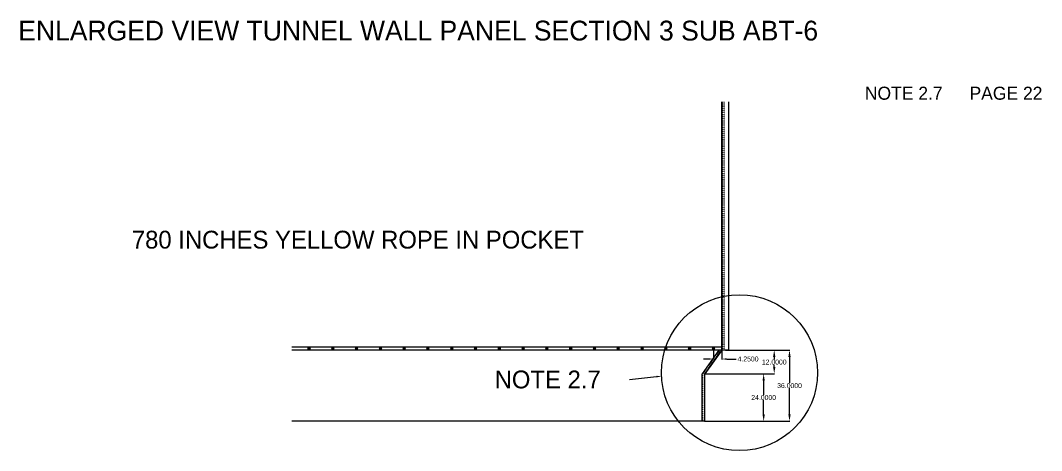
# Model space of a CAD drawing. Header units: inches. Extents: x -1914 to 19746, y -1697 to -663.
# Drawn here: x 6358 to 6873, y -1262 to -1044 of the extents above; entities that cross this region are included whole.
import ezdxf

# ---------------------------------------------------------------- set-up
doc = ezdxf.new("R2010")
doc.units = ezdxf.units.IN
doc.header["$MEASUREMENT"] = 0
doc.linetypes.add('HIDDEN', pattern=[0.375, 0.25, -0.125])
for name, color, linetype in [('FINISH', 1, 'Continuous'), ('GROMMET', 7, 'Continuous'), ('STECH', 7, 'HIDDEN'), ('TEXT', 7, 'Continuous'), ('WEBB', 5, 'Continuous')]:
    doc.layers.add(name, color=color, linetype=linetype)
doc.dimstyles.get("Standard").update_dxf_attribs({"dimtxt": 3.5, "dimasz": 3.5, "dimexe": 0.18, "dimexo": 0.0625, "dimgap": 0.09, "dimtad": 0, "dimtih": 1, "dimtoh": 1, "dimdec": 4, "dimzin": 0, "dimdsep": 46, "dimtxsty": 'Standard', "dimcen": 0.09, "dimadec": 0, "dimazin": 0, "dimtfac": 1, "dimtdec": 4, "dimtofl": 0, "dimtmove": 0, "dimatfit": 3, "dimfxl": 0, "dimtolj": 1, "dimtzin": 0, "dimarcsym": 0})

# ---------------------------------------------------------------- blocks, each defined once
blk = doc.blocks.new('*D159')
at = {"layer": 'DEFPOINTS', "color": 0}
for p in [(6707.15, -1210.08), (6711.4, -1210.08), (6711.4, -1215.38)]:
    blk.add_point(p, dxfattribs=at)
at = {"layer": 'TEXT', "color": 0, "lineweight": -2}
for p, q in [((6707.15, -1210.14), (6707.15, -1215.56)), ((6711.4, -1210.14), (6711.4, -1215.56)), ((6704.65, -1215.38), (6702.15, -1215.38)), ((6713.9, -1215.38), (6718.7, -1215.38))]:
    blk.add_line(p, q, dxfattribs=at)
at = {"layer": 'TEXT', "color": 0}
for points in [[(6704.65, -1214.96), (6704.65, -1215.79), (6707.15, -1215.38)], [(6713.9, -1214.96), (6713.9, -1215.79), (6711.4, -1215.38)]]:
    blk.add_solid(points, dxfattribs=at)
at = {"layer": 'TEXT', "color": 0, "insert": (6724.62, -1215.38), "char_height": 2.5, "attachment_point": 5}
blk.add_mtext('\\A1;4.2500', dxfattribs=at)
blk = doc.blocks.new('*D160')
at = {"layer": 'DEFPOINTS', "color": 0}
for p in [(6714.9, -1210.83), (6745.54, -1210.83), (6702.9, -1246.83)]:
    blk.add_point(p, dxfattribs=at)
at = {"layer": 'TEXT', "color": 0, "lineweight": -2}
for p, q in [((6714.96, -1210.83), (6745.72, -1210.83)), ((6745.54, -1214.33), (6745.54, -1227.49)), ((6745.54, -1243.33), (6745.54, -1230.17)), ((6702.96, -1246.83), (6745.72, -1246.83))]:
    blk.add_line(p, q, dxfattribs=at)
at = {"layer": 'TEXT', "color": 0}
for points in [[(6744.95, -1214.33), (6746.12, -1214.33), (6745.54, -1210.83)], [(6744.95, -1243.33), (6746.12, -1243.33), (6745.54, -1246.83)]]:
    blk.add_solid(points, dxfattribs=at)
at = {"layer": 'TEXT', "color": 0, "insert": (6745.54, -1228.83), "char_height": 2.5, "attachment_point": 5}
blk.add_mtext('\\A1;36.0000', dxfattribs=at)
blk = doc.blocks.new('*D161')
at = {"layer": 'DEFPOINTS', "color": 0}
for p in [(6702.9, -1222.83), (6702.65, -1246.83), (6732.49, -1246.83)]:
    blk.add_point(p, dxfattribs=at)
at = {"layer": 'TEXT', "color": 0, "lineweight": -2}
for p, q in [((6702.96, -1222.83), (6732.67, -1222.83)), ((6732.49, -1226.33), (6732.49, -1233.49)), ((6732.49, -1243.33), (6732.49, -1236.17)), ((6702.71, -1246.83), (6732.67, -1246.83))]:
    blk.add_line(p, q, dxfattribs=at)
at = {"layer": 'TEXT', "color": 0}
for points in [[(6731.91, -1226.33), (6733.07, -1226.33), (6732.49, -1222.83)], [(6731.91, -1243.33), (6733.07, -1243.33), (6732.49, -1246.83)]]:
    blk.add_solid(points, dxfattribs=at)
at = {"layer": 'TEXT', "color": 0, "insert": (6732.49, -1234.83), "char_height": 2.5, "attachment_point": 5}
blk.add_mtext('\\A1;24.0000', dxfattribs=at)
blk = doc.blocks.new('*D162')
at = {"layer": 'DEFPOINTS', "color": 0}
for p in [(6713.15, -1210.83), (6737.82, -1210.83), (6702.96, -1222.83)]:
    blk.add_point(p, dxfattribs=at)
at = {"layer": 'TEXT', "color": 0, "lineweight": -2}
for p, q in [((6713.21, -1210.83), (6738, -1210.83)), ((6737.82, -1214.33), (6737.82, -1215.59)), ((6737.82, -1219.33), (6737.82, -1218.27)), ((6703.02, -1222.83), (6738, -1222.83))]:
    blk.add_line(p, q, dxfattribs=at)
at = {"layer": 'TEXT', "color": 0}
for points in [[(6737.24, -1214.33), (6738.41, -1214.33), (6737.82, -1210.83)], [(6737.24, -1219.33), (6738.41, -1219.33), (6737.82, -1222.83)]]:
    blk.add_solid(points, dxfattribs=at)
at = {"layer": 'TEXT', "color": 0, "insert": (6737.82, -1216.93), "char_height": 2.5, "attachment_point": 5}
blk.add_mtext('\\A1;12.0000', dxfattribs=at)

msp = doc.modelspace()

# ---------------------------------------------------------------- linework, layer by layer
at = {"layer": 'FINISH'}
for p, q in [((6711.39822, -1210.83052), (6711.39822, -1085.48405)), ((6714.89822, -1210.83052), (6714.89822, -1085.48405)), ((6714.89822, -1210.83052), (6711.39822, -1210.83052)), ((6702.89822, -1246.83052), (6494.47911, -1246.83052))]:
    msp.add_line(p, q, dxfattribs=at)
at = {"layer": 'GROMMET'}
for centre, radius in [((6503.14822, -1210.08052), 0.5), ((6503.14822, -1210.08052), 0.25), ((6515.14822, -1210.08052), 0.5), ((6515.14822, -1210.08052), 0.25), ((6527.14822, -1210.08052), 0.5), ((6527.14822, -1210.08052), 0.25), ((6539.14822, -1210.08052), 0.5), ((6539.14822, -1210.08052), 0.25), ((6551.14822, -1210.08052), 0.5), ((6551.14822, -1210.08052), 0.25), ((6563.14822, -1210.08052), 0.5), ((6563.14822, -1210.08052), 0.25), ((6575.14822, -1210.08052), 0.5), ((6575.14822, -1210.08052), 0.25), ((6587.14822, -1210.08052), 0.5), ((6587.14822, -1210.08052), 0.25), ((6599.14822, -1210.08052), 0.5), ((6599.14822, -1210.08052), 0.25), ((6611.14822, -1210.08052), 0.5), ((6611.14822, -1210.08052), 0.25), ((6623.14822, -1210.08052), 0.5), ((6623.14822, -1210.08052), 0.25), ((6635.14822, -1210.08052), 0.5), ((6635.14822, -1210.08052), 0.25), ((6647.14822, -1210.08052), 0.5), ((6647.14822, -1210.08052), 0.25), ((6659.14822, -1210.08052), 0.5), ((6659.14822, -1210.08052), 0.25), ((6671.14822, -1210.08052), 0.5), ((6671.14822, -1210.08052), 0.25), ((6683.14822, -1210.08052), 0.5), ((6683.14822, -1210.08052), 0.25), ((6695.14822, -1210.08052), 0.5), ((6695.14822, -1210.08052), 0.25), ((6707.14822, -1210.08052), 0.5), ((6707.14822, -1210.08052), 0.25)]:
    msp.add_circle(centre, radius, dxfattribs=at)
at = {"layer": 'STECH', "ltscale": 0.015}
for p, q in [((6711.64822, -1210.83052), (6711.64822, -1085.48405)), ((6712.64822, -1210.83052), (6712.64822, -1085.48405)), ((6710.10222, -1210.97502), (6701.60222, -1222.97502)), ((6711.19421, -1210.68601), (6702.69421, -1222.68601)), ((6701.64822, -1246.83052), (6701.64822, -1222.83052)), ((6702.64822, -1246.83052), (6702.64822, -1222.83052))]:
    msp.add_line(p, q, dxfattribs=at)
at = {"layer": 'TEXT'}
msp.add_line((6664.83764, -1225.7311), (6678.48899, -1224.24383), dxfattribs=at)
msp.add_circle((6720.29983, -1222.27414), 39.35784, dxfattribs=at)
msp.add_solid([(6678.49956, -1224.66037), (6678.47841, -1223.8273), (6680.98818, -1224.18038)], dxfattribs=at)
at = {"layer": 'WEBB'}
for p, q in [((6711.39822, -1209.33052), (6494.47911, -1209.33052)), ((6711.39822, -1210.83052), (6494.47911, -1210.83052)), ((6709.89822, -1210.83052), (6701.39822, -1222.83052)), ((6711.39822, -1210.83052), (6702.89822, -1222.83052)), ((6701.39822, -1246.83052), (6701.39822, -1222.83052)), ((6702.89822, -1246.83052), (6702.89822, -1222.83052))]:
    msp.add_line(p, q, dxfattribs=at)

# ---------------------------------------------------------------- texts
at = {"layer": 'TEXT'}
for s, height, p in [('ENLARGED VIEW TUNNEL WALL PANEL SECTION 3 SUB ABT-6', 10, (6356.46596, -1054.51097)), ('780 INCHES YELLOW ROPE IN POCKET', 9, (6413.7661, -1159.59781)), ('NOTE 2.7', 9, (6596.78158, -1230.20452))]:
    msp.add_text(s, height=height, dxfattribs=at).set_placement(p)
at = {"layer": 'TEXT', "insert": (6783.53656, -1077.83512), "char_height": 6.6, "width": 210.3834797, "attachment_point": 1}
msp.add_mtext('NOTE 2.7^IPAGE 22', dxfattribs=at)

# ---------------------------------------------------------------- dimensions: what is measured, and where the dimension line sits
at = {"layer": 'TEXT', "ltscale": 0.015}
dim = msp.add_linear_dim(base=(6711.39822, -1215.37559), p1=(6707.14822, -1210.08052), p2=(6711.39822, -1210.08052), angle=180, dimstyle='Standard', override={"dimscale": 1, "dimtxt": 2.5, "dimasz": 2.5}, dxfattribs=at)
dim.commit()
dim.dimension.update_dxf_attribs({"geometry": '*D159', "text_midpoint": (6724.61916, -1215.37559), "dimtype": 160})
at = {"layer": 'TEXT'}
for base, p1, p2, picture, middle in [((6745.53606, -1210.83052), (6702.89822, -1246.83052), (6714.89822, -1210.83052), '*D160', (6745.53606, -1228.83052)), ((6732.48937, -1246.83052), (6702.89822, -1222.83052), (6702.64822, -1246.83052), '*D161', (6732.48937, -1234.83052))]:
    dim = msp.add_linear_dim(base=base, p1=p1, p2=p2, angle=90, dimstyle='Standard', override={"dimtxt": 2.5}, dxfattribs=at)
    dim.commit()
    dim.dimension.update_dxf_attribs({"geometry": picture, "text_midpoint": middle})
dim = msp.add_linear_dim(base=(6737.82281, -1210.83052), p1=(6702.96072, -1222.83052), p2=(6713.14822, -1210.83052), angle=90, dimstyle='Standard', override={"dimtxt": 2.5}, dxfattribs=at)
dim.commit()
dim.dimension.update_dxf_attribs({"geometry": '*D162', "text_midpoint": (6737.82281, -1216.92754), "dimtype": 160})

doc.saveas('drawing.dxf')
